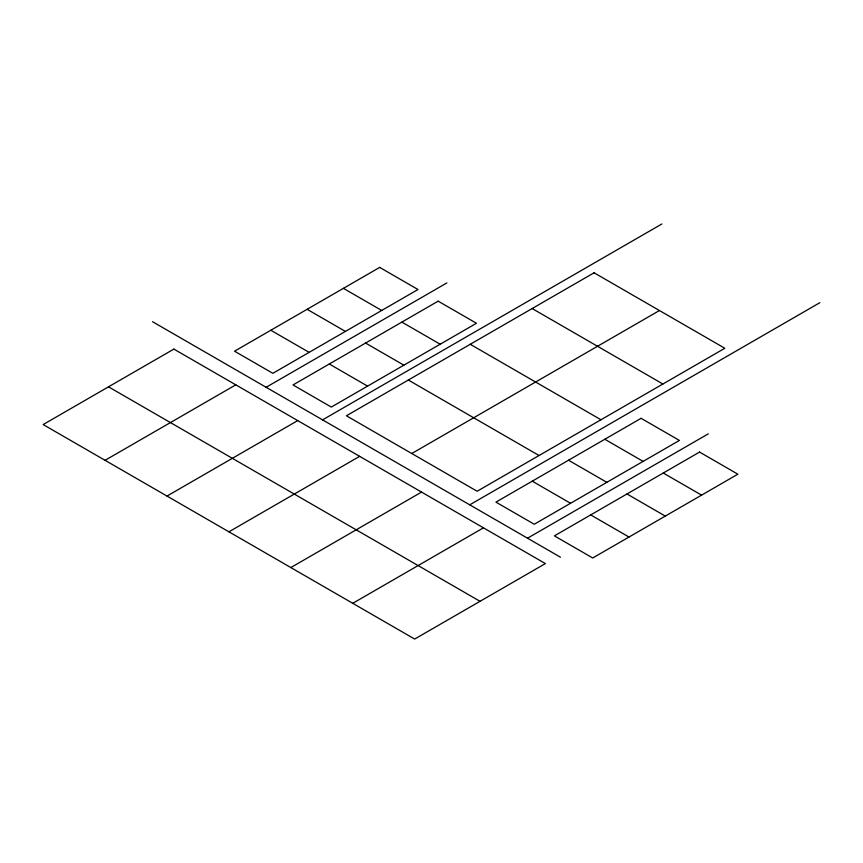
<?xml version="1.0" encoding="UTF-8"?>
<svg xmlns="http://www.w3.org/2000/svg" width="863" height="863" viewBox="0 0 863 863"><rect width="100%" height="100%" fill="white"/><g stroke="black" fill="none" stroke-linecap="round" stroke-linejoin="round"><path stroke-width="1.29" d="M105.07 460.313L235.793 384.844M266.128 387.282L446.894 282.913M166.991 496.063L297.713 420.594M322.568 419.871L661.932 223.949M228.911 531.813L359.634 456.344M411.77 453.517L659.451 310.529M290.831 567.563L421.543 492.093M469.742 504.833L819.85 302.697M352.751 603.313L483.463 527.832M527.53 538.199L708.296 433.841M532.169 308.544L662.892 384.013M470.249 344.294L600.972 419.763M343.409 288.35L381.705 310.464M401.867 322.104L440.173 344.218M604.812 439.267L643.118 461.381M663.269 473.021L701.576 495.135M307.12 309.299L345.416 331.414M365.578 343.053L403.884 365.168M568.523 460.216L606.829 482.331M626.991 493.97L665.287 516.085M408.328 380.033L539.051 455.513M270.831 330.249L309.137 352.363M329.288 364.003L367.595 386.117M532.234 481.166L570.54 503.28M590.702 514.92L629.008 537.034M152.557 321.716L560.465 557.218M108.511 386.829L480.033 601.317M173.873 349.094L43.15 424.564L414.672 639.052L545.384 563.582L173.873 349.094M379.688 267.401L234.542 351.198L272.848 373.312L417.994 289.515L379.688 267.401M438.156 301.155L293.01 384.952L331.306 407.066L476.462 323.269L438.156 301.155M594.089 272.794L346.408 415.783L477.131 491.252L724.812 348.264L594.089 272.794M641.101 418.318L495.945 502.126L534.251 524.24L679.408 440.432L641.101 418.318M699.559 452.072L554.413 535.869L592.719 557.983L737.865 474.186L699.559 452.072"/></g></svg>
